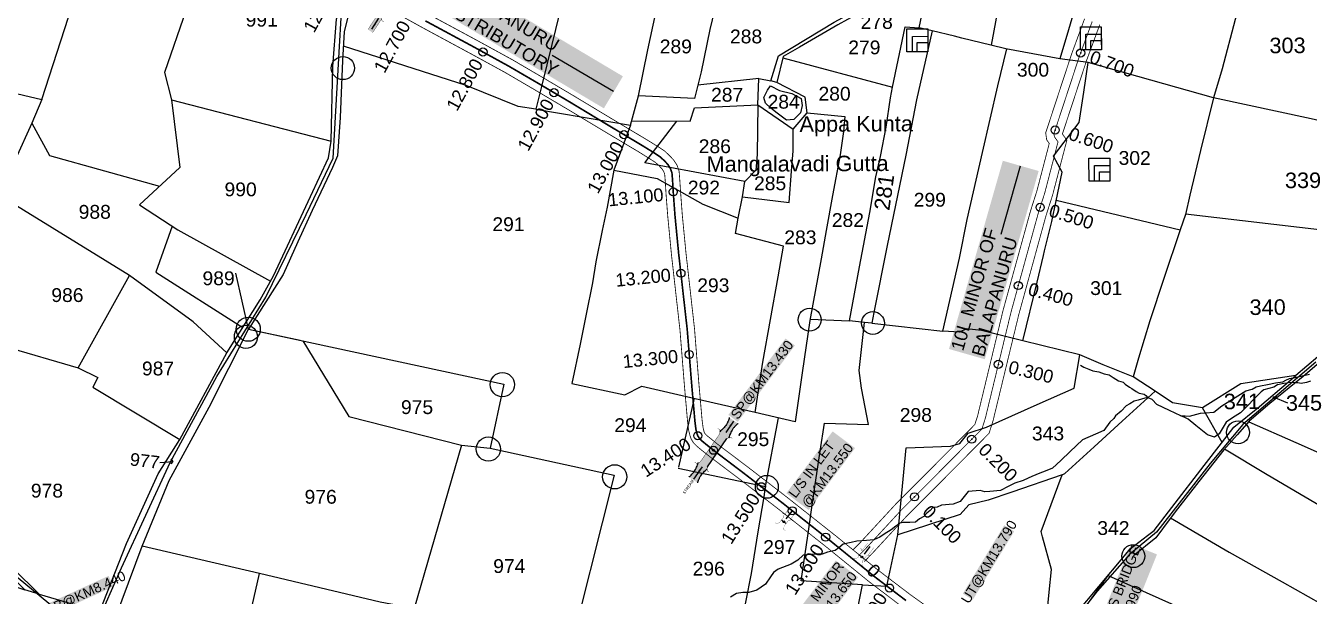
# Model space of a CAD drawing. Header units: millimetres. Extents: x 194974 to 210505, y 1603976 to 1614238.
# Drawn here: x 197653 to 199234, y 1610265 to 1610968 of the extents above; entities that cross this region are included whole.
import ezdxf
from ezdxf.enums import TextEntityAlignment as Align

# ---------------------------------------------------------------- set-up
doc = ezdxf.new("R2010")
doc.units = ezdxf.units.MM
doc.header["$LTSCALE"] = 15
doc.header["$PDMODE"] = 32
doc.header["$PDSIZE"] = 10
doc.linetypes.add('ACAD_ISO02W100', pattern=[15, 12, -3])
doc.linetypes.add('HIDDEN2', pattern=[0.1875, 0.125, -0.0625])
for name, color, linetype in [('BOUNDRY STONES', 240, 'Continuous'), ('CANAL1', 7, 'Continuous'), ('CS', 134, 'Continuous'), ('CSMark', 72, 'Continuous'), ('PAPER SIZE', 5, 'Continuous'), ('PLOTS', 7, 'Continuous'), ('PLOTS NO', 7, 'Continuous'), ('ROADS', 1, 'Continuous'), ('STREAMS', 4, 'Continuous'), ('STRUCTURE', 5, 'Continuous'), ('text2', 7, 'Continuous'), ('wells', 7, 'Continuous')]:
    doc.layers.add(name, color=color, linetype=linetype)
doc.styles.get("Standard").update_dxf_attribs({"font": 'arial.ttf'})
doc.dimstyles.get("Standard").update_dxf_attribs({"dimtxt": 0.18, "dimasz": 0.18, "dimexe": 0.18, "dimexo": 0.0625, "dimgap": 0.09, "dimtad": 0, "dimtih": 1, "dimtoh": 1, "dimdec": 4, "dimzin": 0, "dimdsep": 46, "dimtxsty": 'Standard', "dimcen": 0.09, "dimadec": 0, "dimazin": 0, "dimtfac": 1, "dimtdec": 4, "dimtofl": 0, "dimtmove": 0, "dimatfit": 3, "dimfxl": 1, "dimtolj": 1, "dimtzin": 0, "dimarcsym": 0})

# ---------------------------------------------------------------- blocks, each defined once
blk = doc.blocks.new('OT')
at = {"layer": 'STRUCTURE', "color": 190}
for points, const_width in [([(769751.4, 1706595.8), (769729.4, 1706595.8)], 0.5), ([(769775.2, 1706601.8), (769775.2, 1706597.8), (769769.2, 1706593.8), (769761.8, 1706593.8), (769754.4, 1706593.8), (769748.4, 1706597.8), (769748.4, 1706601.8)], 0.5), ([(769761.8, 1706593.8), (769761.8, 1706581)], 2.5), ([(769751.4, 1706579), (769729.4, 1706579)], 0.5), ([(769748.4, 1706573), (769748.4, 1706577), (769754.4, 1706581), (769761.8, 1706581), (769761.8, 1706581), (769761.8, 1706581), (769769.2, 1706581), (769775.2, 1706577), (769775.2, 1706573)], 0.5)]:
    blk.add_lwpolyline(points, dxfattribs=dict(at, const_width=const_width))
at = {"layer": 'STRUCTURE', "color": 0}
blk.add_circle((769761.8, 1706587.4), 1.87, dxfattribs=at)
blk.add_leader([(769732.6, 1706587.4), (769753.8, 1706587.4)], dimstyle='Standard', override={"dimasz": 10, "dimgap": 0.09, "dimtad": 0}, dxfattribs=at)
blk = doc.blocks.new('SLB')
at = {"layer": 'STRUCTURE'}
h = blk.add_hatch(dxfattribs=at)
h.set_pattern_fill('DOTS', color=6, scale=20, angle=320.3722, style=0)
h.set_pattern_definition([(320.372247934, (-159.4327, -72.9564), (1.2786241598, 0.5641323054), [0, -1.25])])
h.paths.add_polyline_path([(769699.5, 1706871.1), (769699.5, 1706861.1), (769729.1, 1706861.1), (769732.1, 1706863.1), (769792.1, 1706863.1), (769795.1, 1706861.1), (769824.7, 1706861.1), (769824.7, 1706871.1), (769795.1, 1706871.1), (769792.1, 1706869.1), (769732.1, 1706869.1), (769729.1, 1706871.1)])
at = {"layer": 'STRUCTURE', "color": 6, "linetype": 'ACAD_ISO02W100', "ltscale": 0.5, "const_width": 0.5}
for points in [[(769699.5, 1706871.1), (769729.1, 1706871.1)], [(769699.5, 1706861.1), (769729.1, 1706861.1)], [(769795.1, 1706871.1), (769824.7, 1706871.1)], [(769795.1, 1706861.1), (769824.7, 1706861.1)]]:
    blk.add_lwpolyline(points, dxfattribs=at)
at = {"layer": 'STRUCTURE', "color": 6, "const_width": 0.628}
for points in [[(769726.1, 1706877.1), (769726.1, 1706873.1), (769732.1, 1706869.1), (769792.1, 1706869.1), (769798.1, 1706873.1), (769798.1, 1706877.1)], [(769726.1, 1706855.1), (769726.1, 1706859.1), (769732.1, 1706863.1), (769792.1, 1706863.1), (769798.1, 1706859.1), (769798.1, 1706855.1)]]:
    blk.add_lwpolyline(points, dxfattribs=at)
at = {"layer": 'STRUCTURE', "color": 6}
blk.add_lwpolyline([(769732.1, 1706863.1), (769792.1, 1706863.1)], dxfattribs=at)
blk.add_lwpolyline([(769732.1, 1706863.1), (769792.1, 1706863.1)], dxfattribs=at)
at = {"layer": 'STRUCTURE', "color": 0}
blk.add_circle((769762.1, 1706866.1), 1.24, dxfattribs=at)
for points in [[(769703.8, 1706866), (769726.7, 1706866)], [(769818.6, 1706865.8), (769795.7, 1706865.8)]]:
    blk.add_leader(points, dimstyle='Standard', override={"dimasz": 10, "dimgap": 0.09, "dimtad": 0}, dxfattribs=at)
blk = doc.blocks.new('SP')
at = {"layer": 'STRUCTURE'}
h = blk.add_hatch(dxfattribs=at)
h.set_pattern_fill('DASH', color=256, scale=8, style=0)
h.set_pattern_definition([(0, (0, 0), (1, 1), [1, -1])])
edge = h.paths.add_edge_path()
edge.add_spline(control_points=[(769825.7, 1706742.1), (769825.3, 1706741.8), (769823.8, 1706740.8), (769820.9, 1706740.3), (769817, 1706739.7), (769811.4, 1706738.9), (769804, 1706739.7), (769798.4, 1706741), (769795.6, 1706741.6)], knot_values=[0, 0, 0, 0, 1.613557, 5.24513, 8.624976, 13.470124, 22.190216, 30.746377, 30.746377, 30.746377, 30.746377], degree=3, periodic=0)
edge.add_line((769795.6, 1706741.6), (769792.6, 1706739.6))
edge.add_line((769792.6, 1706739.6), (769732.6, 1706739.6))
edge.add_line((769732.6, 1706739.6), (769729.6, 1706741.6))
edge.add_spline(control_points=[(769729.6, 1706741.6), (769726.9, 1706740.9), (769721.3, 1706739.5), (769713.9, 1706738.5), (769708.3, 1706739.1), (769704.4, 1706739.6), (769701.5, 1706740), (769700, 1706741), (769699.5, 1706741.3)], knot_values=[0, 0, 0, 0, 8.556161, 17.276253, 22.121402, 25.501247, 29.13282, 30.746377, 30.746377, 30.746377, 30.746377], degree=3, periodic=0)
edge.add_line((769699.5, 1706741.3), (769699.5, 1706722.1))
edge.add_spline(control_points=[(769699.5, 1706722.1), (769700, 1706722.4), (769701.4, 1706723.4), (769704.3, 1706724), (769708.2, 1706724.5), (769713.8, 1706725.3), (769721.2, 1706724.5), (769726.8, 1706723.3), (769729.6, 1706722.6)], knot_values=[0, 0, 0, 0, 1.613557, 5.24513, 8.624976, 13.470124, 22.190216, 30.746377, 30.746377, 30.746377, 30.746377], degree=3, periodic=0)
edge.add_line((769729.6, 1706722.6), (769732.6, 1706724.6))
edge.add_line((769732.6, 1706724.6), (769792.6, 1706724.6))
edge.add_line((769792.6, 1706724.6), (769795.6, 1706722.6))
edge.add_spline(control_points=[(769795.6, 1706722.6), (769798.4, 1706723.3), (769803.9, 1706724.8), (769811.3, 1706725.8), (769817, 1706725.1), (769820.9, 1706724.7), (769823.8, 1706724.2), (769825.2, 1706723.3), (769825.7, 1706723)], knot_values=[0, 0, 0, 0, 8.556161, 17.276253, 22.121402, 25.501247, 29.13282, 30.746377, 30.746377, 30.746377, 30.746377], degree=3, periodic=0)
edge.add_line((769825.7, 1706723), (769825.7, 1706742.1))
h.paths.add_polyline_path([(769764.2, 1706732.1, -1), (769761.1, 1706732.1, -1)], flags=0)
h.paths.add_polyline_path([(769761.1, 1706732.1, 1), (769764.2, 1706732.1, 1)], flags=16)
at = {"layer": 'STRUCTURE', "const_width": 0.628}
for points in [[(769726.6, 1706747.6), (769726.6, 1706743.6), (769732.6, 1706739.6), (769792.6, 1706739.6), (769798.6, 1706743.6), (769798.6, 1706747.6)], [(769726.6, 1706716.6), (769726.6, 1706720.6), (769732.6, 1706724.6), (769792.6, 1706724.6), (769798.6, 1706720.6), (769798.6, 1706716.6)]]:
    blk.add_lwpolyline(points, dxfattribs=at)
at = {"layer": 'STRUCTURE', "color": 3}
blk.add_lwpolyline([(769732.6, 1706724.6), (769792.6, 1706724.6)], dxfattribs=at)
blk.add_lwpolyline([(769732.6, 1706724.6), (769792.6, 1706724.6)], dxfattribs=at)
at = {"layer": 'STRUCTURE', "color": 0}
blk.add_circle((769762.6, 1706732.1), 1.55, dxfattribs=at)
at = {"layer": 'STRUCTURE'}
for points in [[(769699.5, 1706741.3), (769700.9, 1706740.5), (769704.4, 1706739.6), (769707.8, 1706739.2), (769712.6, 1706738.8), (769721.3, 1706739.7), (769729.6, 1706741.6)], [(769699.5, 1706722.1), (769700.9, 1706723), (769704.4, 1706724), (769707.7, 1706724.5), (769712.5, 1706725), (769721.2, 1706724.4), (769729.6, 1706722.6)], [(769825.7, 1706742.1), (769824.3, 1706741.3), (769820.8, 1706740.3), (769817.5, 1706739.8), (769812.7, 1706739.2), (769804, 1706739.9), (769795.6, 1706741.6)], [(769825.7, 1706723), (769824.3, 1706723.8), (769820.8, 1706724.7), (769817.4, 1706725.1), (769812.6, 1706725.5), (769803.9, 1706724.6), (769795.6, 1706722.6)]]:
    blk.add_spline(points, degree=3, dxfattribs=at)
at = {"layer": 'STRUCTURE', "color": 0}
blk.add_text('STREAM', height=5, dxfattribs=at).set_placement((769684.3, 1706732.1), align=Align.MIDDLE_CENTER)
for points in [[(769727.4, 1706732.1), (769700.8, 1706732.1)], [(769824.4, 1706732.1), (769800.5, 1706732.1)]]:
    blk.add_leader(points, dimstyle='Standard', override={"dimasz": 10, "dimgap": 0.09, "dimtad": 0}, dxfattribs=at)

msp = doc.modelspace()

# ---------------------------------------------------------------- linework, layer by layer
at = {"layer": 'BOUNDRY STONES', "color": 1}
for points in [[(197927.1, 1610594.2), (197911.6, 1610663.2)], [(197927.1, 1610594.2), (197991, 1610580.5)]]:
    msp.add_lwpolyline(points, dxfattribs=at)
for centre, radius in [((198043.5, 1610915.8), 14.3), ((197926.9, 1610594.2), 14.9), ((198618.3, 1610605.9), 14.1), ((198696.2, 1610601.7), 14.1), ((197924.1, 1610584.8), 14.3), ((198239.9, 1610525.9), 14.9), ((199145.9, 1610467.1), 14.1), ((198222.7, 1610446.6), 14.9), ((198378.3, 1610412.4), 14.9), ((198565.6, 1610400.1), 14.1), ((199017, 1610314.7), 14.1)]:
    msp.add_circle(centre, radius, dxfattribs=at)
at = {"layer": 'CANAL1', "color": 200, "const_width": 1}
for points in [[(198096.8, 1610990.3), (198140.7, 1610966), (198200.9, 1610933.5), (198243, 1610910.5), (198278.4, 1610889.8), (198319.6, 1610865.4), (198364.5, 1610838.4), (198407.9, 1610812.5), (198422, 1610803.7), (198428.6, 1610799.4), (198432.4, 1610795.9), (198436.5, 1610791.6), (198438.6, 1610788.3), (198439.8, 1610785), (198440.4, 1610777.9), (198441.5, 1610760), (198443.6, 1610732.9), (198448.1, 1610686.3), (198458.6, 1610593.3), (198464, 1610525.8), (198468, 1610479.9), (198469.3, 1610469.7), (198470.8, 1610463.6), (198472.3, 1610459.2), (198475.3, 1610454.2), (198479.9, 1610449.7), (198485.2, 1610445.3), (198495.6, 1610437), (198531.2, 1610410.2), (198578.7, 1610373.6), (198639.4, 1610325.6), (198691.6, 1610283.2), (198731.6, 1610252.8)], [(198149.4, 1610981.8), (198209.5, 1610949.4), (198251.9, 1610926.2), (198287.6, 1610905.3), (198328.9, 1610880.9), (198373.8, 1610853.8), (198417.3, 1610827.8), (198431.7, 1610818.9), (198439.6, 1610813.7), (198445, 1610808.7), (198450.6, 1610802.8), (198454.9, 1610796.4), (198457.5, 1610788.9), (198458.3, 1610779.2), (198459.5, 1610761.2), (198461.5, 1610734.5), (198466, 1610688.2), (198476.5, 1610595), (198481.9, 1610527.3), (198485.9, 1610481.9), (198487.1, 1610472.9), (198488.1, 1610468.6), (198488.7, 1610466.8), (198489.5, 1610465.5), (198491.9, 1610463.1), (198496.6, 1610459.3), (198506.7, 1610451.2), (198542.1, 1610424.5), (198589.7, 1610387.8), (198650.6, 1610339.6), (198702.7, 1610297.4), (198742.3, 1610267.3), (198773.7, 1610244.8)], [(198671.5, 1610322.3), (198680.6, 1610331.4), (198724, 1610378.4), (198767.1, 1610421.6), (198821.7, 1610476.7), (198825.1, 1610487.2), (198856.6, 1610617.7), (198890.3, 1610739.7), (198898.3, 1610764.9), (198913.4, 1610822.9), (198910.2, 1610827.5), (198909, 1610836), (198940.8, 1610932.7), (198956.9, 1610976.5)], [(198685.7, 1610308.2), (198695, 1610317.6), (198738.4, 1610364.6), (198781.3, 1610407.5), (198839.3, 1610466), (198844.3, 1610481.9), (198876, 1610612.7), (198909.4, 1610734), (198917.5, 1610759.3), (198935.1, 1610826.9), (198929.6, 1610834.6), (198959.7, 1610926.1), (198975.7, 1610969.4)]]:
    msp.add_lwpolyline(points, dxfattribs=at)
at = {"layer": 'CANAL1', "color": 1, "linetype": 'HIDDEN2', "ltscale": 4}
for points, const_width in [([(198145.1, 1610973.9), (198205.2, 1610941.5), (198247.4, 1610918.3), (198283, 1610897.6), (198324.2, 1610873.2), (198369.1, 1610846.1), (198412.6, 1610820.1), (198426.9, 1610811.3), (198434.1, 1610806.5), (198438.7, 1610802.3), (198443.6, 1610797.2), (198446.7, 1610792.3), (198448.7, 1610786.9), (198449.4, 1610778.6), (198450.5, 1610760.6), (198452.5, 1610733.7), (198457, 1610687.2), (198467.5, 1610594.1), (198473, 1610526.5), (198477, 1610480.9), (198478.2, 1610471.3), (198479.4, 1610466.1), (198480.5, 1610463), (198482.4, 1610459.9), (198485.9, 1610456.4), (198490.9, 1610452.3), (198501.2, 1610444.1), (198536.6, 1610417.3), (198584.2, 1610380.7), (198645, 1610332.6), (198697.1, 1610290.3), (198737, 1610260)], 2), ([(198678.6, 1610315.3), (198687.8, 1610324.5), (198731.2, 1610371.5), (198774.2, 1610414.6), (198830.5, 1610471.3), (198834.7, 1610484.6), (198866.3, 1610615.2), (198899.8, 1610736.8), (198907.9, 1610762.1), (198924.2, 1610824.9), (198919.7, 1610831.2), (198919.2, 1610835), (198950.2, 1610929.4), (198966.3, 1610973)], 1)]:
    msp.add_lwpolyline(points, dxfattribs=dict(at, const_width=const_width))
at = {"layer": 'CS'}
for p in [(198952.1, 1610934.4), (198920.7, 1610839.5), (198902.2, 1610744.2), (198875.3, 1610647.9), (198850.7, 1610550.9), (198817.9, 1610458.7), (198747.4, 1610387.8)]:
    msp.add_point(p, dxfattribs=at)
at = {"layer": 'PLOTS', "color": 0}
for points in [[(198533.6, 1611324), (198528.7, 1611258), (198524.9, 1611206.8), (198519.8, 1611146.1), (198513.4, 1611077), (198507.4, 1611012.9), (198495.4, 1610963.3), (198484.8, 1610911.1), (198476.6, 1610878.4), (198407.5, 1610881.7), (198419.2, 1610938.1), (198428.8, 1610984), (198436.4, 1611020.8), (198507.4, 1611012.9), (198545.1, 1611008.2)], [(199460.7, 1610802.9), (199341, 1610829), (199235.8, 1610853.3), (199115.5, 1610879.3), (198961.3, 1610922.8), (198926.6, 1610927.3), (198860, 1610939.5), (198841.3, 1610944.1), (198805.9, 1610952.7), (198796.7, 1610954.9), (198769.3, 1610961.6), (198753, 1610965.5), (198768, 1611035.9), (198795.3, 1611053.2), (198803.2, 1611069), (198822.6, 1611110.7), (198831.7, 1611135.1), (198841.4, 1611178.8), (198851.9, 1611226.1), (198862.8, 1611272.6)], [(198842.2, 1610943.9), (198859.6, 1611037.1), (198871.8, 1611094.8), (198875.8, 1611114.1), (198924.9, 1611160.5), (198983.2, 1611168.6), (198990, 1611222.4), (198930.7, 1611264.7)], [(198990, 1611222.4), (199013.2, 1611205.9), (198996.1, 1611150.8), (198980.3, 1611099.8), (198965.1, 1611050.6), (198949.9, 1611006.4), (198936.9, 1610963), (198926.3, 1610927.3)], [(199163.1, 1611053.6), (199142.5, 1610975.5), (199126.3, 1610914.7), (199115.5, 1610879.3), (199099.8, 1610814.2), (199086.6, 1610759.2), (199081, 1610735.4), (199074.6, 1610716.4), (199054.7, 1610656.6), (199037.4, 1610604.5), (199023.5, 1610558.5), (199016.6, 1610535.7), (198980, 1610550.4), (198951.1, 1610562.8), (198880.8, 1610580), (198829.8, 1610592.4), (198811.6, 1610594.5), (198802.7, 1610590.5), (198782.2, 1610591.8)], [(198768, 1611035.9), (198712.6, 1611002.3), (198653.2, 1610969), (198605.7, 1610941.6), (198585.8, 1610930.1), (198577.9, 1610898.1), (198570.6, 1610899.9), (198580, 1610930.7), (198648.4, 1610972.3), (198687.7, 1610993.2), (198716.3, 1611008.5)], [(198318.6, 1611017.4), (198300.7, 1610944.6), (198288.4, 1610894.7), (198281.1, 1610865), (198259.4, 1610868.3), (198195.2, 1610894.2), (198044.1, 1610942.6)], [(198585.4, 1610928.5), (198720.5, 1610892.3), (198735.8, 1610966.4), (198753, 1610965.5)], [(198769.3, 1610961.6), (198750.1, 1610876.6), (198736.7, 1610808.7), (198713.6, 1610697.2), (198697.3, 1610614.9), (198694.8, 1610601.7), (198685.7, 1610602.6), (198667.3, 1610604.4), (198679.6, 1610671.1), (198692.4, 1610738), (198699.8, 1610782), (198705.4, 1610806.9), (198712.6, 1610843.2), (198718, 1610879.1), (198720.5, 1610892.3)], [(198694.8, 1610601.7), (198782.2, 1610591.8), (198802.7, 1610681.8), (198812.3, 1610729.4), (198831.2, 1610811.6), (198850.1, 1610894), (198861.1, 1610939.3)], [(198880.8, 1610580), (198898.4, 1610652.1), (198906.4, 1610685.1), (198907.4, 1610690.8), (198915.4, 1610722.1), (198916.6, 1610726.8), (198922, 1610752.3), (198929.5, 1610787.4), (198918.5, 1610807.1), (198950.1, 1610848.9), (198955.9, 1610886.1), (198961.3, 1610922.8)], [(198399, 1610850.7), (198471.2, 1610850.3), (198476.3, 1610866.8), (198554.5, 1610870.7), (198555.7, 1610902.8), (198570.6, 1610899.9)], [(198555.7, 1610902.8), (198480.7, 1610894.7)], [(198554.5, 1610870.7), (198598.2, 1610840.5), (198615.2, 1610860.8), (198612.6, 1610880), (198577.9, 1610898.1)], [(198281.1, 1610865), (198397.6, 1610845.6), (198407.5, 1610881.7)], [(198554.5, 1610870.7), (198553.5, 1610809.4), (198551.9, 1610789.9), (198538.6, 1610776.2), (198415.3, 1610799), (198454.6, 1610850.4)], [(198615.2, 1610860.8), (198661.7, 1610856), (198659.8, 1610837.5), (198655.7, 1610808.9), (198646.6, 1610758.9), (198638.7, 1610715.7), (198632.4, 1610681), (198618.5, 1610605.1), (198609.2, 1610540.5), (198600.5, 1610480), (198551.3, 1610491.6), (198560.6, 1610553.5), (198570, 1610606.2), (198579.5, 1610658.7), (198586.2, 1610696.4), (198526.9, 1610712.1), (198530.1, 1610731.1)], [(198397.6, 1610845.6), (198377, 1610790.1), (198430.7, 1610779.7), (198486.8, 1610748.3), (198530.1, 1610731.1), (198535.6, 1610757.2), (198538.6, 1610776.2)], [(198535.6, 1610757.2), (198593.2, 1610750.2), (198596.1, 1610788.7), (198598, 1610814), (198598.2, 1610840.5)], [(199081.2, 1610736.3), (199260.2, 1610715.3), (199304.4, 1610710.1), (199322.3, 1610766.1), (199335.9, 1610813), (199341, 1610829)], [(199479.4, 1610798.7), (199459.4, 1610746.7), (199443.1, 1610699.4), (199425.5, 1610648.1), (199396.8, 1610616.5), (199351.1, 1610614.7), (199327.7, 1610609.7), (199279.7, 1610576.1), (199242.9, 1610550.2), (199226.3, 1610536.1), (199185.2, 1610502.5), (199159.8, 1610480.8), (199145, 1610464.2), (199128.4, 1610445.5), (199097.8, 1610406.6), (199071.4, 1610372.9), (199062.2, 1610361.2), (199044.6, 1610337.1), (199017.2, 1610314.9)], [(198377, 1610790.1), (198369, 1610744.5), (198362.9, 1610715.6), (198354.8, 1610677), (198350.8, 1610651.1), (198343.1, 1610612.6), (198335.7, 1610575.9), (198325.6, 1610527.3)], [(198922.1, 1610753), (199074.6, 1610716.4)], [(198618.8, 1610606.5), (198667.3, 1610604.4)], [(197927.1, 1610594.2), (198241.7, 1610526.5), (198224.9, 1610447.5), (198377.4, 1610414.3), (198318, 1610177.9), (198459, 1610186.2), (198447.8, 1610124.2), (198804.6, 1610035), (198818.8, 1610072.1), (198889.8, 1610150.1), (198914, 1610188.4), (198939.4, 1610226.6), (198985.8, 1610290.9), (199313.4, 1610144.3), (199321.7, 1610167.4), (199473, 1610144.6), (199753.8, 1610113.8)], [(198683.2, 1610279.3), (198607.8, 1610284.2), (198615.9, 1610339.6), (198623.6, 1610391.8), (198631.3, 1610444), (198636.4, 1610478.6), (198690.6, 1610476.9), (198682.3, 1610521.5), (198679.2, 1610543.5), (198685.7, 1610602.6)], [(199281.7, 1610584.2), (199244, 1610560.1), (199217.2, 1610537.1), (199149.2, 1610527), (199102.3, 1610497.5), (199065.1, 1610503.5), (199044, 1610517.7), (199016.6, 1610535.7)], [(198929.5, 1610414.8), (198867.3, 1610393.5), (198838.2, 1610383.5), (198814.4, 1610377.9), (198803.6, 1610366.2), (198726.9, 1610341), (198737.2, 1610448), (198791.6, 1610450), (198803.3, 1610453.6), (198813.6, 1610466), (198836.2, 1610473.7), (198898.6, 1610501.4), (198943.9, 1610521.5), (198951.1, 1610562.8)], [(198325.6, 1610527.3), (198390.6, 1610513.2), (198411.5, 1610524.2), (198477.3, 1610509), (198551.3, 1610492)], [(198863.3, 1610098.7), (198870.3, 1610114.3), (198885.9, 1610144.1), (198904.7, 1610172.5), (198923.3, 1610204.3), (198946.8, 1610244.5), (198974.6, 1610277.4), (199006, 1610315.2), (199013.2, 1610323.8), (199034.3, 1610340), (199042.6, 1610346.4), (199064.3, 1610374.7), (199104.2, 1610426.3), (199125.6, 1610453.9), (199140.8, 1610473.5), (199172.3, 1610498.8), (199207.9, 1610529.4), (199217.2, 1610537.1)], [(198903.8, 1610171.1), (198908.9, 1610224.6), (198913.3, 1610270.3), (198916, 1610298.2), (198905.2, 1610338.3), (198903.4, 1610345.1), (198924.1, 1610400.5), (198929.5, 1610414.8), (198932.7, 1610416.4), (198968.9, 1610449.4), (199003.4, 1610480.8), (199044, 1610517.7)], [(198476.2, 1610509.3), (198456.8, 1610424.2)], [(199126.3, 1610454.8), (199102.3, 1610497.5)], [(198456.5, 1610423), (198564, 1610400.4), (198580, 1610484.9)], [(199159.3, 1610480.3), (199217, 1610454.7), (199292.2, 1610421.4), (199397.5, 1610374.1), (199484.7, 1610338.5), (199543.3, 1610314.7)], [(199435.5, 1610265.4), (199398.8, 1610288), (199354.4, 1610314.2), (199316.7, 1610336.5), (199275.5, 1610359.9), (199228.6, 1610387.4), (199181.7, 1610415), (199129.1, 1610446.3)], [(198511.7, 1610108.2), (198539.9, 1610258.2), (198546.5, 1610293.5), (198555, 1610344.7), (198562.1, 1610387.8), (198564, 1610400.4)], [(199062.6, 1610361.7), (199134.9, 1610319.6), (199200.3, 1610282.9), (199248.4, 1610255.8), (199294, 1610228.5), (199354.2, 1610194.8), (199350.3, 1610184.2)], [(198637.3, 1610076.8), (198657.4, 1610140.2), (198667.2, 1610199.8), (198683.2, 1610279.3), (198713.5, 1610277.9), (198726.9, 1610341)]]:
    msp.add_lwpolyline(points, dxfattribs=at)
at = {"layer": 'PLOTS'}
for points in [[(197611, 1611175.3), (197665.5, 1611162.9), (197727.2, 1611148.8), (197768, 1611165.1), (197866.9, 1611204.8), (197923.8, 1611228.6), (198037.1, 1611230), (198097.8, 1611224.3), (198117.6, 1611216.5), (198118.3, 1611197.8), (198089.1, 1611104.9), (198083.9, 1611083.3), (198074.6, 1611067.1), (198057, 1611009.5), (198045.1, 1610960.5), (198043.1, 1610925.2), (198040, 1610854.8), (198036.8, 1610807.8), (198030.8, 1610793.2), (198005.7, 1610740.3), (197988.1, 1610701.7), (197969.9, 1610661.6), (197927.1, 1610594.2)], [(197743.8, 1610245.8), (197777.1, 1610330.1), (197816.1, 1610415.9), (197842.5, 1610458.2), (197900.5, 1610565.1), (197941.7, 1610630.3), (197958.2, 1610660), (198003.5, 1610757.7), (198025.9, 1610805.1), (198028.9, 1610825.9), (198031.2, 1610917.7), (198035.8, 1610976.2), (198059, 1611043.2), (198080, 1611101.1), (198107.2, 1611192.3), (198108, 1611211.6), (198097.8, 1611224.3)], [(197903.9, 1611142.1), (197823.9, 1610910.4), (197832.6, 1610876.6), (198028.9, 1610825.9)], [(197425.7, 1610935.2), (197672.7, 1610876.9), (197756.8, 1611137.2)], [(197900.5, 1610565.1), (197859, 1610603.3), (197780.7, 1610660.4), (197619.8, 1610759.4), (197436.3, 1610825.7), (197425.7, 1610935.2), (197454.4, 1611036.4)], [(197272.9, 1610937.9), (197313.3, 1610860.7), (197358.6, 1610775.6), (197383.3, 1610713.3), (197428.4, 1610639.4), (197456.2, 1610586.4), (197494.1, 1610500.7), (197508.5, 1610468.3), (197556.6, 1610377.4), (197573.4, 1610362.5), (197669.5, 1610268), (197749, 1610244.3)], [(197672.7, 1610876.9), (197660.3, 1610847.8), (197682, 1610808.1), (197817.7, 1610770.4)], [(197832.6, 1610876.6), (197842.5, 1610793.3), (197792.9, 1610747.4), (197840, 1610716.5), (197954.4, 1610653.2)], [(197660.3, 1610847.8), (197619.8, 1610759.4), (197630.4, 1610634.1), (197627.4, 1610572.7), (197567.6, 1610367.6)], [(197833.1, 1610721), (197813.2, 1610664.6), (197920.2, 1610596.2)], [(197508.5, 1610468.3), (197556.1, 1610628.5), (197565.6, 1610673), (197591.8, 1610653.2), (197567.6, 1610589.6), (197627.4, 1610572.7), (197717.4, 1610546.6), (197741.6, 1610534.8), (197735.6, 1610522.7), (197842.5, 1610458.2)], [(197717.4, 1610546.6), (197780.7, 1610660.4)], [(197670.3, 1609172.4), (197652.6, 1609309.1), (197655, 1609575.2), (197696.5, 1609664), (197709.7, 1609743.7), (197709.8, 1609951.9), (197712.3, 1610055.6), (197738.6, 1610162.9), (197754.9, 1610215.9), (197796.4, 1610326.8), (197829.5, 1610407.9), (197878.9, 1610498.1), (197927.1, 1610594.2)], [(197994.3, 1610579.8), (198050.7, 1610486.7), (198189.7, 1610451.3), (198224.9, 1610447.5)], [(198189.7, 1610451.3), (198131.2, 1610250.4), (198089.3, 1610258.2), (197940.9, 1610293.2), (197796.4, 1610326.8)], [(197669.5, 1610268), (197651.8, 1610273.3), (197603.8, 1610320.8), (197562.9, 1610361.4), (197583.2, 1610296.1), (197651.8, 1610273.3)], [(197879.1, 1610085.9), (197892.1, 1610078.1), (197940.9, 1610293.2)]]:
    msp.add_lwpolyline(points, dxfattribs=at)
at = {"layer": 'PLOTS NO', "color": 0}
for points in [[(199191.1, 1610508.4), (199189, 1610510.8), (199193.6, 1610511.4)], [(199189, 1610510.8), (199206.9, 1610503.5)]]:
    msp.add_lwpolyline(points, dxfattribs=at)
at = {"layer": 'PLOTS NO'}
for points in [[(197817.9, 1610429.9), (197834, 1610431.2)], [(197831.5, 1610434.7), (197834, 1610431.2), (197831.4, 1610428.2)]]:
    msp.add_lwpolyline(points, dxfattribs=at)
at = {"layer": 'ROADS', "color": 1}
for points in [[(197727.6, 1610202.8), (197770.7, 1610300.4), (197830.8, 1610430.1), (197888.1, 1610535.9), (197948.5, 1610633.7), (197998.4, 1610735.6), (198031.4, 1610804.9), (198039.5, 1610942.2), (198041.5, 1610977.5), (198081.7, 1611094.1), (198113.3, 1611196.3), (198113.9, 1611213.4), (198107.7, 1611220.4)], [(197577.6, 1610297.9), (197614.4, 1610191.9), (197647.2, 1610116.4), (197687.7, 1610002.3), (197692.7, 1610085.6), (197727.6, 1610202.8), (197700.1, 1610241), (197643.7, 1610287.5), (197545.6, 1610381)]]:
    msp.add_lwpolyline(points, dxfattribs=at)
at = {"layer": 'ROADS'}
msp.add_lwpolyline([(199241.6, 1610553.8), (199196.6, 1610515.2), (199151.7, 1610477), (199111.6, 1610429), (199045.3, 1610344.1), (199012.2, 1610316.9), (198972.6, 1610271.6), (198946.4, 1610238.4)], dxfattribs=at)
at = {"layer": 'STREAMS'}
for points in [[(198569.9, 1610893.7), (198581, 1610888.2), (198596.2, 1610884.4), (198607.9, 1610878.2), (198609.3, 1610869.5), (198607.2, 1610860.8), (198598.9, 1610852.3), (198589.9, 1610851.8), (198578.3, 1610860.2), (198570.7, 1610866.2), (198563.8, 1610872.6), (198561.7, 1610879.6), (198566.6, 1610888.6), (198569.9, 1610893.7)], [(198952, 1610550.1), (198956, 1610547.6), (198962.1, 1610545), (198967, 1610542.9), (198974.5, 1610541.5), (198981, 1610539.3), (198987.2, 1610538), (198992.3, 1610534.8), (198998.6, 1610530.7), (199004.6, 1610529), (199006.8, 1610526.5), (199012.1, 1610523), (199014.9, 1610521.2), (199020.5, 1610517.6), (199024.3, 1610515.5), (199030.4, 1610514.1), (199032.2, 1610512.6), (199035, 1610509.5)], [(199235.2, 1610530.4), (199230.1, 1610528.7), (199223.6, 1610527.5), (199219.4, 1610528.1), (199214.8, 1610528.3), (199209, 1610528.6), (199205.8, 1610527.6), (199202.1, 1610527.4), (199194.4, 1610525.8), (199189.8, 1610523), (199177.8, 1610519.4), (199174.3, 1610516.9), (199148.9, 1610491.3), (199139.2, 1610485), (199131.2, 1610479.9), (199122.5, 1610465.4), (199117.1, 1610461.1), (199108.4, 1610464.1), (199100, 1610470.8), (199093.9, 1610475.8), (199084.5, 1610483.4), (199080.3, 1610485.4), (199075.5, 1610487.6), (199061.4, 1610494.1), (199045.7, 1610501.3), (199040.1, 1610507.5), (199035.3, 1610509.8), (199031.2, 1610509.3), (199022.9, 1610507), (199017.8, 1610505.5), (199012.8, 1610502.2), (199008, 1610499.8), (199001.9, 1610493.2), (198995.1, 1610487.5), (198992.9, 1610484.2), (198987.9, 1610479.9), (198980.7, 1610469.6), (198970.2, 1610465), (198954.2, 1610457.8), (198939.2, 1610443.6), (198927.8, 1610432.7), (198917.5, 1610423), (198908.2, 1610419.3), (198901.8, 1610416.7), (198892, 1610412.7), (198887.4, 1610410.9), (198881.2, 1610407.9), (198870.9, 1610404.7), (198862.9, 1610400.6), (198853.2, 1610395.7), (198840.1, 1610394.4), (198833.9, 1610393.8), (198828.2, 1610395.7), (198813.4, 1610394.3), (198803.5, 1610381.9), (198795.1, 1610378.8), (198780.7, 1610377.6), (198775.2, 1610375.1), (198770.2, 1610374.6), (198766.9, 1610370.8), (198762.7, 1610367.8), (198759, 1610363.7), (198753.4, 1610360.8), (198748.7, 1610356.4), (198741.5, 1610356.2), (198732.9, 1610356.1), (198728.2, 1610354.8), (198724.3, 1610351.7), (198718.7, 1610347.3), (198710, 1610341.8), (198704.6, 1610338.2), (198697.2, 1610334.9), (198688.2, 1610334), (198676.5, 1610333), (198669.4, 1610331.6), (198659.6, 1610329.5), (198654.3, 1610325), (198649.6, 1610321.5), (198640.2, 1610319.6), (198633.7, 1610317), (198626.5, 1610317.1), (198610.4, 1610316), (198603.9, 1610309.7), (198595.5, 1610305), (198579.6, 1610298.7), (198573.7, 1610294.4), (198570.2, 1610289.3), (198564, 1610280.4), (198553.2, 1610272.9), (198543.5, 1610269.8), (198536.1, 1610270.1), (198528.3, 1610268.6), (198520.8, 1610264)], [(199075.5, 1610487.6), (199080.6, 1610487.4), (199086, 1610487.2), (199095.3, 1610489.6), (199099.7, 1610490.8), (199105.8, 1610491.3), (199116, 1610492), (199125.9, 1610500), (199155.4, 1610518.2), (199163.2, 1610520.4), (199168.3, 1610523.2), (199173.7, 1610524.3), (199182.2, 1610525.9), (199191.9, 1610528), (199201.2, 1610529.2), (199204.6, 1610531.6), (199209.3, 1610533.6), (199218.1, 1610535.1), (199234.1, 1610538.9)]]:
    msp.add_lwpolyline(points, dxfattribs=at)
at = {"layer": 'text2', "color": 2}
for p in [(198216, 1610935.5), (198303.4, 1610885.5), (198389.7, 1610833.8), (198450.3, 1610763.3), (198459.8, 1610663.1), (198470, 1610563), (198480.5, 1610463), (198558.8, 1610400.2), (198638, 1610338.1), (198716.7, 1610275.4)]:
    msp.add_point(p, dxfattribs=at)
at = {"layer": 'text2', "color": 2, "linetype": 'Continuous'}
for p in [(198499.9, 1610445.1, 1), (198596.9, 1610370.6, 1)]:
    msp.add_point(p, dxfattribs=at)
at = {"layer": 'wells'}
for points in [[(198763.8, 1610935.7), (198738.2, 1610935.6), (198738.1, 1610963.9), (198763.7, 1610964)], [(198763.8, 1610935.7), (198744.9, 1610935.6), (198744.8, 1610954.8), (198763.7, 1610954.9)], [(198977.6, 1610938.3), (198951.9, 1610938.2), (198951.8, 1610966.5), (198977.4, 1610966.6)], [(198977.6, 1610938.3), (198958.6, 1610938.2), (198958.5, 1610957.4), (198977.5, 1610957.5)], [(198763.8, 1610935.7), (198750.9, 1610935.6), (198750.8, 1610947.1), (198763.8, 1610947.2)], [(198977.6, 1610938.3), (198964.6, 1610938.2), (198964.6, 1610949.7), (198977.5, 1610949.8)], [(198988.1, 1610776.6), (198962.4, 1610776.4), (198962.3, 1610804.8), (198987.9, 1610804.9)], [(198988.1, 1610776.6), (198969.1, 1610776.5), (198969, 1610795.7), (198988, 1610795.8)], [(198988.1, 1610776.6), (198975.1, 1610776.5), (198975.1, 1610788), (198988, 1610788.1)]]:
    msp.add_lwpolyline(points, close=True, dxfattribs=at)

# ---------------------------------------------------------------- block references
at = {"layer": 'STRUCTURE', "color": 0}
for name, p, xscale, yscale, zscale, rotation in [('SLB', (902455.6, 505652.6, 2), 0.7, 0.7, 0.7, 56.78074086252888), ('SP', (875892.4, 488474, 1), 0.7, 0.7, 0.7, 55.39768182643469), ('OT', (-298449.2, 2533458, 1), 0.5599999999999999, 0.5599999999999999, 0.5599999999999999, 232.5777663997383), ('OT', (-298353, 2533414.6), 0.5599999999999999, 0.5599999999999999, 0.5599999999999999, 232.5777663997383)]:
    msp.add_blockref(name, p, dxfattribs=dict(at, xscale=xscale, yscale=yscale, zscale=zscale, rotation=rotation))

# ---------------------------------------------------------------- texts
at = {"layer": 'CSMark', "color": 1}
for s, rotation, p in [('12.600', 61.366, (198001, 1610961.9)), ('12.700', 61.366, (198087.7, 1610912.2)), ('0.700', 339.7956, (198964.5, 1610930.5)), ('12.800', 61.366, (198177, 1610865.4)), ('12.900', 61.366, (198264.7, 1610816)), ('0.600', 341.8031, (198938.4, 1610835.7)), ('13.000', 61.366, (198350.5, 1610763.6)), ('13.100', 5.7867, (198370.2, 1610753.3)), ('0.500', 342.3559, (198914, 1610741.3)), ('13.200', 5.7867, (198379.2, 1610654.3)), ('0.400', 344.5669, (198888.2, 1610644.4)), ('13.300', 5.7867, (198388.2, 1610554.2)), ('0.300', 346.4166, (198863.8, 1610548.1)), ('13.400', 33.0118, (198412.3, 1610417.8)), ('0.200', 315.2542, (198830.5, 1610449.9)), ('13.500', 57.6382, (198514.9, 1610332.3)), ('0.100', 314.9881, (198761.6, 1610373.6)), ('13.600', 57.6382, (198593.7, 1610269.7)), ('0', 315.1352, (198692.8, 1610301.2)), ('13.700', 57.6382, (198671.6, 1610209.8))]:
    msp.add_text(s, height=16, rotation=rotation, dxfattribs=at).set_placement(p, align=Align.MIDDLE_LEFT)
at = {"layer": 'PLOTS NO'}
for s, p in [('991', (197923.7, 1610966.8)), ('278', (198681.1, 1610964)), ('288', (198520.2, 1610946.2)), ('289', (198433.7, 1610933.9)), ('279', (198665.9, 1610932.7)), ('300', (198873.6, 1610905.2)), ('287', (198496.9, 1610874.4)), ('280', (198629.2, 1610875.7)), ('284', (198566.5, 1610865.8)), ('286', (198481.7, 1610811)), ('302', (198998.8, 1610796.6)), ('285', (198549.8, 1610765.4)), ('990', (197897.7, 1610757.9)), ('292', (198468.3, 1610760.1)), ('988', (197718.1, 1610730.2)), ('299', (198746.5, 1610745.1)), ('291', (198227.6, 1610715)), ('282', (198645.6, 1610720.1)), ('283', (198587.1, 1610698.8)), ('989', (197870.6, 1610648.4)), ('293', (198479.9, 1610639.8)), ('301', (198963.8, 1610636.3)), ('986', (197684.4, 1610627.7)), ('987', (197796, 1610537.3)), ('975', (198115, 1610489.7)), ('298', (198729.3, 1610480.1)), ('294', (198377.7, 1610467.5)), ('295', (198529, 1610450.2)), ('343', (198892.1, 1610457.3)), ('978', (197659.2, 1610386.9)), ('976', (197996.3, 1610379.3)), ('342', (198972.6, 1610340.8)), ('297', (198561.1, 1610317.4)), ('974', (198228.6, 1610294)), ('296', (198474.2, 1610290.8))]:
    msp.add_text(s, height=17, dxfattribs=at).set_placement(p)
at = {"layer": 'PLOTS NO', "color": 0}
for s, height, rotation, p in [('303', 19.12, 0.279, (199184.6, 1610934)), ('Appa Kunta', 19.12, 0.279, (198605.9, 1610837.2)), ('Mangalavadi Gutta', 19.122, 0.279, (198491.4, 1610787.9)), ('281', 19.12, 81.9587, (198716.4, 1610739.6)), ('339', 19.12, 0.279, (199203.7, 1610767.9)), ('340', 19.12, 0.279, (199160.1, 1610611.7)), ('341', 19.12, 0.279, (199128.4, 1610495.6)), ('345', 19.12, 0.279, (199204.9, 1610493.8))]:
    msp.add_text(s, height=height, rotation=rotation, dxfattribs=at).set_placement(p)
at = {"layer": 'PLOTS NO'}
msp.add_text('977', height=15.66, rotation=353.2632, dxfattribs=at).set_placement((197780.5, 1610426.5))
at = {"layer": 'STRUCTURE', "color": 5, "attachment_point": 1, "bg_fill": 1, "box_fill_scale": 1.1, "bg_fill_color": 7, "bg_fill_true_color": 16777215, "bg_fill_transparency": 0}
for s, insert, char_height, width, rotation in [('{\\C1;BALAPANURU DISTRIBUTORY}', (198181.6, 1611026.6), 16, 237.917, 329.2787), ('{\\C1;10L MINOR OF BALAPANURU}', (198791.9, 1610570.9), 16, 237.917, 74.0329), ('\\pi0.43653;SP@KM13.430', (198519.9, 1610488.9), 12, 115.119, 53.1956), ('L/S IN LET\\P@KM13.550', (198591.3, 1610392.4), 12, 92.756, 53.1956), ('\\pi-8.81835;UT@KM13.790', (198808.6, 1610268.9), 12, 96.028, 58.8039), ('L CLASS BRIDGE\\P@KM13.990', (198963.7, 1610200.9), 12, 137.105, 68.1183), ('\\pi6.2919;10L MINOR \\P\\pi1.02859;@KM13.650', (198595.1, 1610233.5), 12, 92.756, 53.1956), ('SLB@KM8.440', (197667.1, 1610248.9), 12, 95.932, 24.5907)]:
    msp.add_mtext(s, dxfattribs=dict(at, insert=insert, char_height=char_height, width=width, rotation=rotation))

# ---------------------------------------------------------------- leaders
at = {"layer": 'PAPER SIZE', "color": 1}
for points in [[(198376.6, 1610886.8), (198301.1, 1610931.2)], [(198877.5, 1610795.1), (198853.8, 1610710.8)]]:
    msp.add_leader(points, dimstyle='Standard', override={"dimasz": 40, "dimgap": 0.09, "dimtad": 0, "dimtfill": 2, "dimtfillclr": 5}, dxfattribs=at)

doc.saveas('drawing.dxf')
